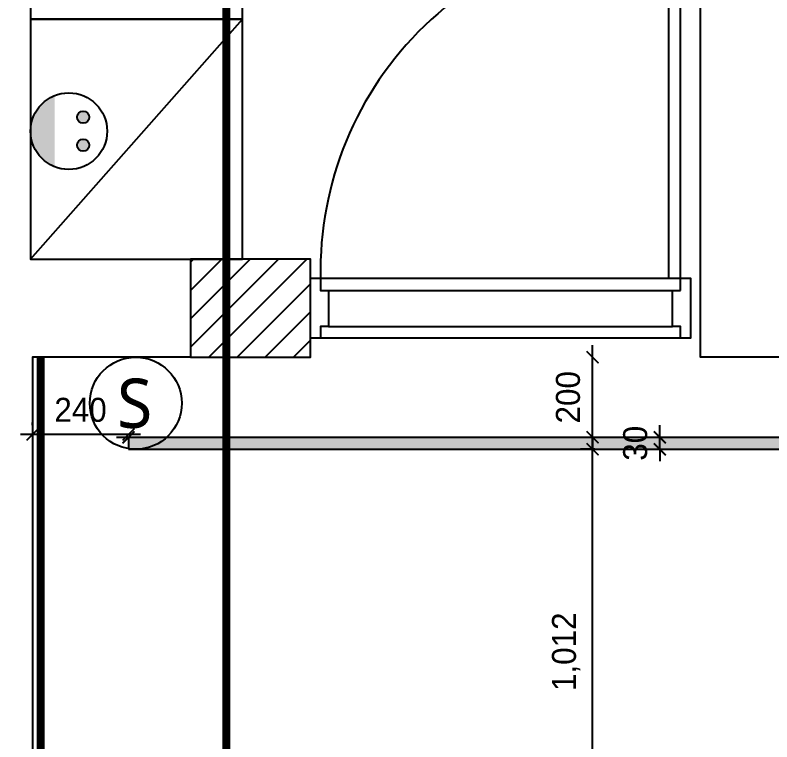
# Model space of a CAD drawing. Header units: millimetres. Extents: x 236955 to 308542, y 30900 to 88969.
# Drawn here: x 294221 to 296113, y 69739 to 71556 of the extents above; entities that cross this region are included whole.
import ezdxf

# ---------------------------------------------------------------- set-up
doc = ezdxf.new("R2010")
doc.units = ezdxf.units.MM
doc.header["$LTSCALE"] = 100
doc.header["$PDMODE"] = 3
doc.linetypes.add('HID2', pattern=[1, 0.5, -0.5])
doc.layers.get('DEFPOINTS').update_dxf_attribs({"color": 248})
for name, color, linetype in [('03-WAL NEW', 3, 'Continuous'), ('06-FUR', 6, 'Continuous'), ('07-DIM WAL', 5, 'Continuous'), ('3.기호.계단선', 30, 'Continuous'), ('_LIBR', 4, 'Continuous'), ('CEIL-LIGHT', 7, 'Continuous'), ('CO-BATH', 6, 'Continuous'), ('F-WALL1', 2, 'Continuous'), ('설비', 140, 'Continuous')]:
    doc.layers.add(name, color=color, linetype=linetype)
doc.styles.add('HY 울릉도 L', font='')
doc.styles.add('코레일둥고', font='Korail_Round_Gothic_Medium.ttf')
doc.styles.get('HY 울릉도 L').set_extended_font_data('HY울릉도L')
doc.dimstyles.new('30', dxfattribs={"dimscale": 30, "dimtxt": 2, "dimasz": 1, "dimexe": 1, "dimexo": 1, "dimgap": 1, "dimtad": 1, "dimdec": 0, "dimrnd": 0.05, "dimdsep": 46, "dimlunit": 6, "dimtxsty": 'HY 울릉도 L', "dimblk": 'ARCHTICK', "dimcen": 2.5, "dimdle": 1, "dimclrd": 133, "dimclre": 133, "dimclrt": 30, "dimadec": 0, "dimazin": 0, "dimtfac": 1, "dimtdec": 0, "dimtix": 1, "dimtmove": 2, "dimatfit": 3, "dimldrblk": 'ARCHTICK', "dimfxl": 1, "dimlwd": -1, "dimlwe": -1, "dimarcsym": 0})

# ---------------------------------------------------------------- blocks, each defined once
blk = doc.blocks.new('flooor')
at = {"layer": 'F-WALL1'}
for points in [[(268279.6, 72995.5), (267762.1, 72995.5), (267762.1, 73195.5), (268279.6, 73195.5), (268279.6, 73470.5), (268994.6, 73470.5), (268994.6, 73270.5), (268459.6, 73270.5), (268459.6, 70945.5), (268859.6, 70945.5), (268859.6, 70700.5), (268464.6, 70700.5), (268464.6, 67800.5), (265874.6, 67800.5), (265874.6, 67955.5), (268279.6, 67955.5)], [(271489.6, 71790.5), (271489.6, 71450.5), (270404.6, 71450.5), (270404.6, 70700.5), (270134.6, 70700.5), (270134.6, 71790.5)]]:
    blk.add_lwpolyline(points, close=True, dxfattribs=at)
blk = doc.blocks.new('vjswjdjeh')
at = {"layer": '03-WAL NEW'}
h = blk.add_hatch(dxfattribs=at)
h.set_pattern_fill('_USER', color=8, scale=50, angle=45, pattern_type=0)
h.set_pattern_definition([(45, (62878.56, -6552.484), (-35.355339, 35.355339), [])])
h.paths.add_polyline_path([(331848.2, 64148), (332148.2, 64148), (332148.2, 64393), (331848.2, 64393)])
blk.add_lwpolyline([(331848.2, 64148), (332148.2, 64148), (332148.2, 64393), (331848.2, 64393)], close=True, dxfattribs=at)
at = {"layer": '06-FUR', "color": 8}
blk.add_line((331448.2, 64393), (331978.2, 64993), dxfattribs=at)
for points in [[(331978.2, 66718), (331448.2, 66718), (331448.2, 64993), (331978.2, 64993)], [(331978.2, 64993), (331448.2, 64993), (331448.2, 64393), (331978.2, 64393)]]:
    blk.add_lwpolyline(points, close=True, dxfattribs=at)
at = {"layer": '_LIBR', "linetype": 'Continuous'}
for p, q in [((332173.2, 64345.5), (333043.2, 64345.5)), ((332193.2, 64315), (333053.2, 64315)), ((332193.2, 64225), (333053.2, 64225)), ((333073.2, 64195.5), (332173.2, 64195.5))]:
    blk.add_line(p, q, dxfattribs=at)
blk.add_lwpolyline([(333043.2, 65214.4), (333043.2, 64345.5), (333073.2, 64345.5), (333073.2, 65215)], dxfattribs=at)
for points in [[(332193.2, 64225), (332173.2, 64225), (332173.2, 64195.5), (332148.2, 64195.5), (332148.2, 64345.5), (332173.2, 64345.5), (332173.2, 64315), (332193.2, 64315)], [(333073.2, 64315), (333073.2, 64345.5), (333098.2, 64345.5), (333098.2, 64195.5), (333073.2, 64195.5), (333073.2, 64225), (333053.2, 64225), (333053.2, 64315)]]:
    blk.add_lwpolyline(points, close=True, dxfattribs=at)
blk.add_arc((333025, 64363.7), 852, 86.7577, 181.2255, dxfattribs=at)
blk.add_blockref('flooor', (62988.6, -6552.5))
blk = doc.blocks.new('_ArchTick')
at = {"color": 0, "linetype": 'ByBlock', "const_width": 0.15}
blk.add_lwpolyline([(-0.5, -0.5), (0.5, 0.5)], dxfattribs=at)
blk = doc.blocks.new('*D239')
at = {"layer": '07-DIM WAL', "color": 133}
for p, q in [((295664.6, 69428.5), (295664.6, 70500.5)), ((295670.1, 70470.5), (295634.6, 70470.5)), ((295694.6, 69458.5), (295694.6, 69458.5))]:
    blk.add_line(p, q, dxfattribs=at)
at = {"layer": 'DEFPOINTS', "color": 0}
for p in [(295664.6, 70470.5), (295700.1, 70470.5), (295664.6, 69458.5)]:
    blk.add_point(p, dxfattribs=at)
at = {"layer": '07-DIM WAL', "color": 133, "xscale": 30, "yscale": 30, "zscale": 30}
for p, rotation in [((295664.6, 70470.5), 90), ((295664.6, 69458.5), 270)]:
    blk.add_blockref('_ArchTick', p, dxfattribs=dict(at, rotation=rotation))
at = {"layer": '07-DIM WAL', "color": 30, "insert": (295598.7, 69964.5), "char_height": 60, "attachment_point": 5, "rotation": 90, "style": 'HY 울릉도 L'}
blk.add_mtext('1,012', dxfattribs=at)
blk = doc.blocks.new('*D240')
at = {"layer": '07-DIM WAL', "color": 133}
for p, q in [((295832.7, 70500.5), (295832.7, 70530.5)), ((295832.7, 70470.5), (295832.7, 70500.5)), ((295862.7, 70500.5), (295862.7, 70500.5)), ((295832.7, 70470.5), (295832.7, 70440.5)), ((295862.7, 70470.5), (295862.7, 70470.5))]:
    blk.add_line(p, q, dxfattribs=at)
at = {"layer": 'DEFPOINTS', "color": 0}
for p in [(295832.7, 70500.5), (295832.7, 70500.5), (295832.7, 70470.5)]:
    blk.add_point(p, dxfattribs=at)
at = {"layer": '07-DIM WAL', "color": 133, "xscale": 30, "yscale": 30, "zscale": 30}
for p, rotation in [((295832.7, 70500.5), 270), ((295832.7, 70470.5), 90)]:
    blk.add_blockref('_ArchTick', p, dxfattribs=dict(at, rotation=rotation))
at = {"layer": '07-DIM WAL', "color": 30, "insert": (295771.4, 70485.5), "char_height": 60, "attachment_point": 5, "rotation": 90, "style": 'HY 울릉도 L'}
blk.add_mtext('30', dxfattribs=at)
blk = doc.blocks.new('*D241')
at = {"layer": '07-DIM WAL', "color": 133}
for p, q in [((295664.6, 70700.5), (295664.6, 70730.5)), ((295664.6, 70500.5), (295664.6, 70700.5)), ((295664.6, 70500.5), (295664.6, 70470.5))]:
    blk.add_line(p, q, dxfattribs=at)
at = {"layer": 'DEFPOINTS', "color": 0}
for p in [(295664.6, 70700.5), (295664.6, 70700.5), (295664.6, 70500.5)]:
    blk.add_point(p, dxfattribs=at)
at = {"layer": '07-DIM WAL', "color": 133, "xscale": 30, "yscale": 30, "zscale": 30}
for p, rotation in [((295664.6, 70700.5), 270), ((295664.6, 70500.5), 90)]:
    blk.add_blockref('_ArchTick', p, dxfattribs=dict(at, rotation=rotation))
at = {"layer": '07-DIM WAL', "color": 30, "insert": (295603.4, 70600.5), "char_height": 60, "attachment_point": 5, "rotation": 90, "style": 'HY 울릉도 L'}
blk.add_mtext('200', dxfattribs=at)
blk = doc.blocks.new('*D242')
at = {"layer": '07-DIM WAL', "color": 133}
blk.add_line((294474.6, 70500.5), (298684.6, 70500.5), dxfattribs=at)
at = {"layer": 'DEFPOINTS', "color": 0}
for p in [(294504.6, 70500.5), (298654.6, 70500.5), (298654.6, 70500.5)]:
    blk.add_point(p, dxfattribs=at)
at = {"layer": '07-DIM WAL', "color": 133, "xscale": 30, "yscale": 30, "zscale": 30, "rotation": 180}
blk.add_blockref('_ArchTick', (294504.6, 70500.5), dxfattribs=at)
at = {"layer": '07-DIM WAL', "color": 133, "xscale": 30, "yscale": 30, "zscale": 30}
blk.add_blockref('_ArchTick', (298654.6, 70500.5), dxfattribs=at)
at = {"layer": '07-DIM WAL', "color": 30, "insert": (296579.6, 70566.4), "char_height": 60, "attachment_point": 5, "style": 'HY 울릉도 L'}
blk.add_mtext('4,150', dxfattribs=at)
blk = doc.blocks.new('*D244')
at = {"layer": '07-DIM WAL', "color": 133}
for p, q in [((294264.6, 70530.5), (294264.6, 70537.4)), ((294504.6, 70530.5), (294504.6, 70537.4)), ((294534.6, 70507.4), (294234.6, 70507.4))]:
    blk.add_line(p, q, dxfattribs=at)
at = {"layer": 'DEFPOINTS', "color": 0}
for p in [(294264.6, 70507.4), (294264.6, 70500.5), (294504.6, 70500.5)]:
    blk.add_point(p, dxfattribs=at)
at = {"layer": '07-DIM WAL', "color": 133, "xscale": 30, "yscale": 30, "zscale": 30, "rotation": 180}
blk.add_blockref('_ArchTick', (294264.6, 70507.4), dxfattribs=at)
at = {"layer": '07-DIM WAL', "color": 133, "xscale": 30, "yscale": 30, "zscale": 30}
blk.add_blockref('_ArchTick', (294504.6, 70507.4), dxfattribs=at)
at = {"layer": '07-DIM WAL', "color": 30, "insert": (294384.6, 70568.7), "char_height": 60, "attachment_point": 5, "style": 'HY 울릉도 L'}
blk.add_mtext('240', dxfattribs=at)
blk = doc.blocks.new('SW')
at = {"layer": '설비', "color": 140}
blk.add_circle((11533254.1, -14277699.4), 184, dxfattribs=at)
at = {"layer": '설비', "color": 140, "insert": (11533320, -14277600.8), "char_height": 197.143, "width": 314.327, "attachment_point": 3, "style": '코레일둥고'}
blk.add_mtext('{\\fMalgun Gothic|b0|i0|c129|p50;S}', dxfattribs=at)

msp = doc.modelspace()

# ---------------------------------------------------------------- hatches: boundary and pattern name
at = {"layer": 'CEIL-LIGHT'}
h = msp.add_hatch(dxfattribs=at)
h.set_pattern_fill('DOTS', color=140, scale=5)
h.paths.add_polyline_path([(298654.6, 70500.5), (294504.6, 70500.5), (294504.6, 70470.5), (298624.6, 70470.5), (298624.6, 68000.5), (298654.6, 68000.5)])
at = {"layer": '설비'}
h = msp.add_hatch(color=10, dxfattribs=at)
edge = h.paths.add_edge_path()
edge.add_line((294319.6, 71176.6), (294319.6, 71354.4))
edge.add_ellipse((294355.4, 71265.5), major_axis=(67.8, -67.8), ratio=1, start_angle=156.9578, end_angle=293.0422)
h = msp.add_hatch(color=10, dxfattribs=at)
edge = h.paths.add_edge_path()
edge.add_arc((294391.2, 71300.5), 15.3, 0, 360)
h = msp.add_hatch(color=10, dxfattribs=at)
edge = h.paths.add_edge_path()
edge.add_arc((294391.2, 71230.5), 15.3, 0, 360)

# ---------------------------------------------------------------- linework, layer by layer
at = {"layer": '3.기호.계단선', "color": 140, "linetype": 'HID2', "const_width": 20}
msp.add_lwpolyline([(297738.6, 62634.3), (297738.6, 68758.5), (294749.1, 68758.5), (294749.1, 72379.2)], dxfattribs=at)
at = {"layer": '3.기호.계단선', "linetype": 'HID2', "const_width": 20}
msp.add_lwpolyline([(294284.6, 67858.5), (294284.6, 70700.5)], dxfattribs=at)
at = {"layer": 'CEIL-LIGHT', "color": 140}
msp.add_line((294504.6, 70500.5), (294504.6, 70470.5), dxfattribs=at)
for points in [[(294504.6, 70500.5), (298654.6, 70500.5), (298654.6, 68000.5)], [(294504.6, 70470.5), (298624.6, 70470.5), (298624.6, 68000.5)]]:
    msp.add_lwpolyline(points, dxfattribs=at)
at = {"layer": '설비', "color": 10}
for centre, radius in [((294355.4, 71265.5), 95.8), ((294391.2, 71300.5), 15.3), ((294391.2, 71230.5), 15.3)]:
    msp.add_circle(centre, radius, dxfattribs=at)

# ---------------------------------------------------------------- block references
at = {"layer": 'CO-BATH'}
msp.add_blockref('vjswjdjeh', (-37188.6, 6552.5), dxfattribs=at)
at = {"layer": '설비', "color": 140, "xscale": 0.625, "yscale": 0.625, "zscale": 0.625}
msp.add_blockref('SW', (-6913761.1, 8994147.7), dxfattribs=at)

# ---------------------------------------------------------------- dimensions: what is measured, and where the dimension line sits
at = {"layer": '07-DIM WAL'}
for base, p1, p2, picture, middle in [((295664.6, 70700.5), (295664.6, 70500.5), (295664.6, 70700.5), '*D241', (295603.4, 70600.5)), ((295832.7, 70500.5), (295832.7, 70470.5), (295832.7, 70500.5), '*D240', (295771.4, 70485.5))]:
    dim = msp.add_linear_dim(base=base, p1=p1, p2=p2, angle=90, dimstyle='30', override={"dimfxl": 1.25}, dxfattribs=at)
    dim.commit()
    dim.dimension.update_dxf_attribs({"geometry": picture, "text_midpoint": middle})
for base, p2, picture, middle in [((294264.6, 70507.4), (294264.6, 70500.5), '*D244', (294384.6, 70568.7)), ((298654.6, 70500.5), (298654.6, 70500.5), '*D242', (296579.6, 70566.4))]:
    dim = msp.add_linear_dim(base=base, p1=(294504.6, 70500.5), p2=p2, dimstyle='30', override={"dimfxl": 1.25}, dxfattribs=at)
    dim.commit()
    dim.dimension.update_dxf_attribs({"geometry": picture, "text_midpoint": middle})
dim = msp.add_linear_dim(base=(295664.6, 70470.5), p1=(295664.6, 69458.5), p2=(295700.1, 70470.5), angle=90, dimstyle='30', dxfattribs=at)
dim.commit()
dim.dimension.update_dxf_attribs({"geometry": '*D239', "text_midpoint": (295598.7, 69964.5)})

doc.saveas('drawing.dxf')
